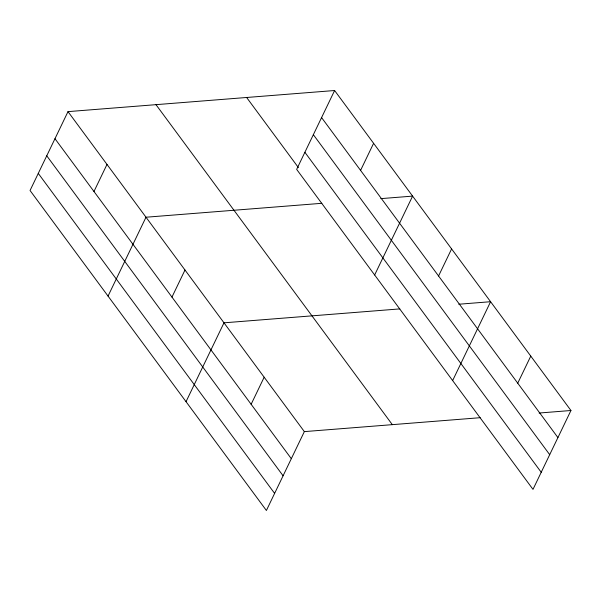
<?xml version="1.0" encoding="UTF-8"?>
<svg xmlns="http://www.w3.org/2000/svg" width="601" height="601" viewBox="0 0 601 601"><rect width="100%" height="100%" fill="white"/><g stroke="black" fill="none" stroke-linecap="round" stroke-linejoin="round"><path stroke-width="0.9" d="M334.607 90.518L296.654 169.384L532.997 489.372L570.95 410.506L334.607 90.518L68.003 111.628L30.05 190.494L266.393 510.482L304.346 431.616L480.199 417.695M93.966 191.501L107.001 164.426M108.045 296.09L145.998 217.224L321.851 203.303M171.961 297.097L184.995 270.022M186.032 401.686L223.993 322.82L399.838 308.899M360.577 170.391L373.604 143.316M251.135 404.293L264.17 377.218M374.648 274.98L412.602 196.114L380.779 198.638M438.565 275.987L451.599 248.912M452.643 380.576L490.596 301.71L458.773 304.234M517.739 383.183L530.773 356.108M539.127 413.03L570.95 410.506M321.58 117.593L557.916 437.581M313.354 134.684L549.697 454.672M304.88 152.293L541.223 472.281M246.628 97.482L298.442 167.634M155.982 104.664L392.325 424.652M68.003 111.628L304.346 431.616M54.976 138.703L291.312 458.691M46.75 155.794L283.086 475.782M38.276 173.404L274.612 493.391"/></g></svg>
